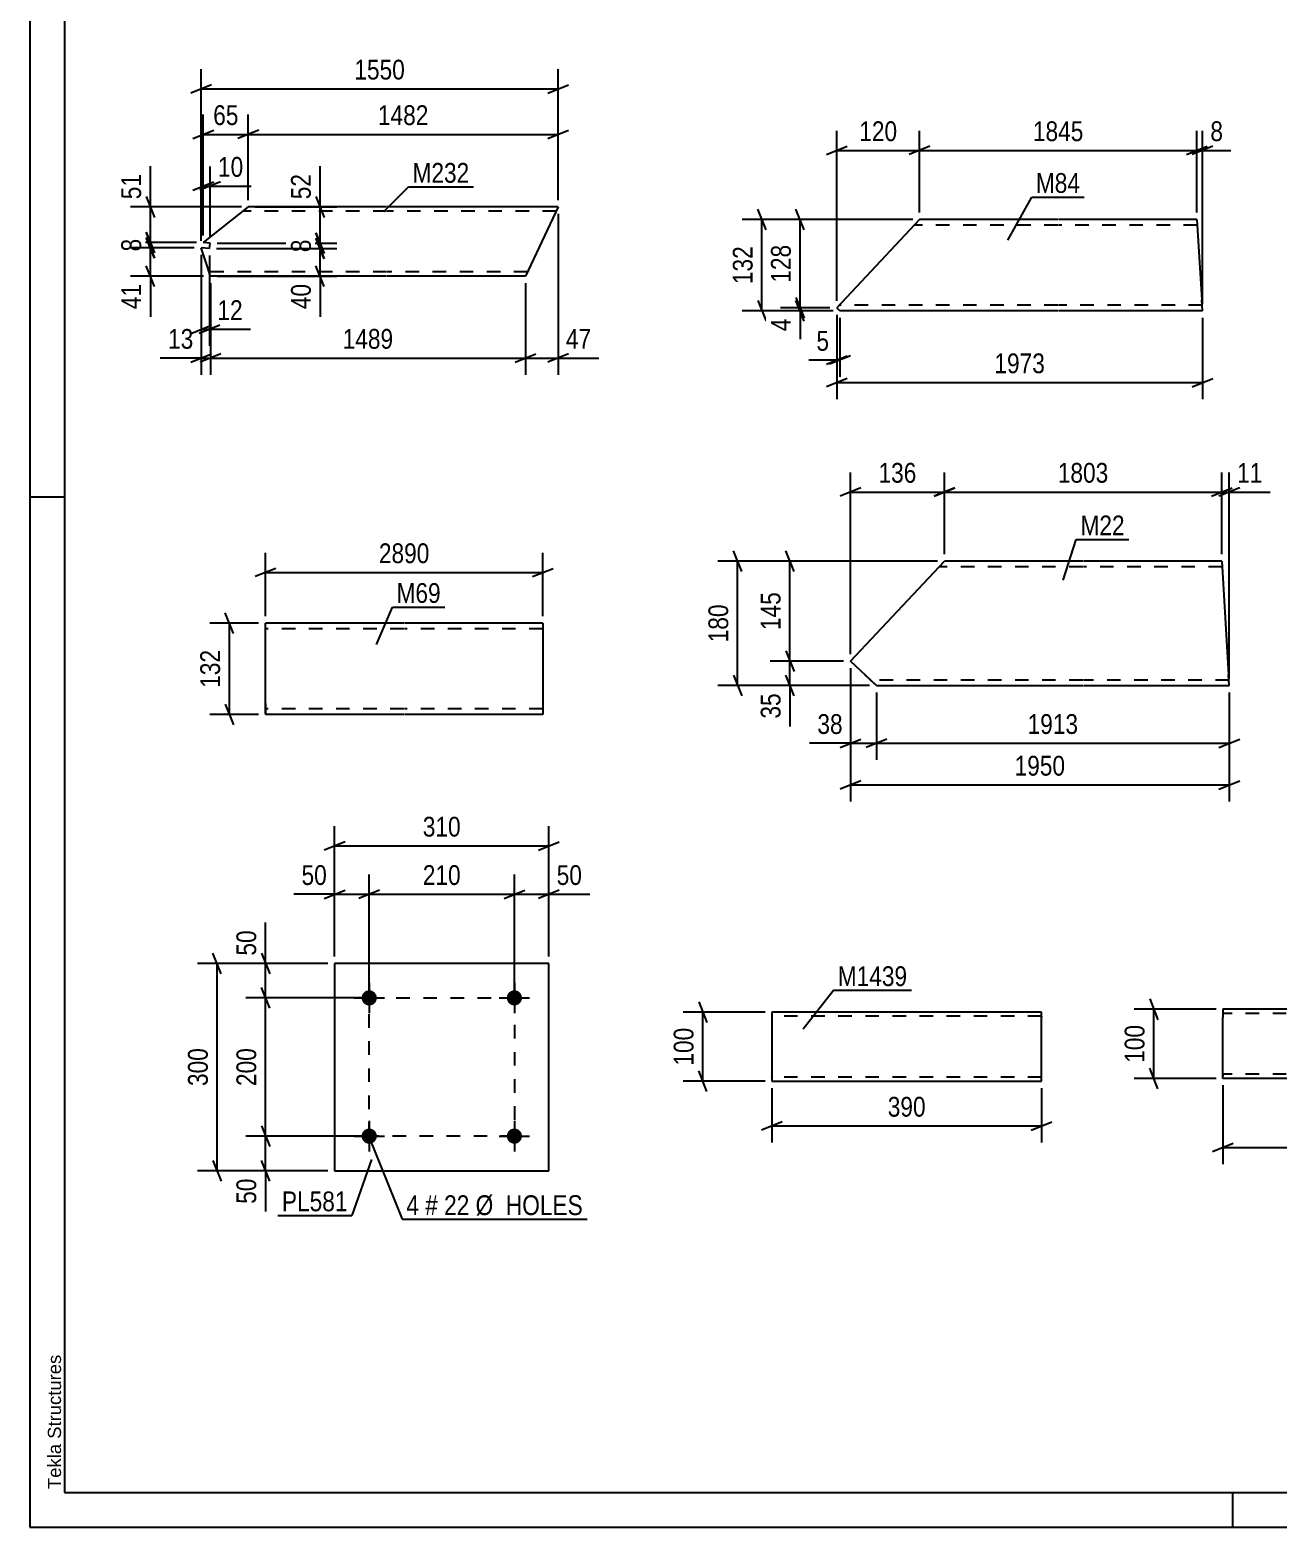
# Model space of a CAD drawing. Header units: millimetres. Extents: x 0 to 594, y 0 to 420.
# Drawn here: x 0 to 180.6, y 0 to 216.6 of the extents above; entities that cross this region are included whole.
import ezdxf

# ---------------------------------------------------------------- set-up
doc = ezdxf.new("R2010")
doc.units = ezdxf.units.MM
doc.linetypes.add('DXK_LINE_DOT2', pattern=[3.9198, 1.9599, -1.9599])
doc.styles.add('Arial', font='ARIAL.TTF', dxfattribs={"height": 0.2})
doc.styles.add('Arial Narrow', font='ARIALN.TTF', dxfattribs={"height": 0.2})

# ---------------------------------------------------------------- blocks, each defined once
blk = doc.blocks.new('Unknown-389636517-16427 - 80800')
at = {"color": 5, "linetype": 'Continuous'}
for p, q in [((0, 420), (0, 0)), ((5, 415), (5, 5)), ((5, 149), (0, 149)), ((5, 5), (589, 5)), ((174, 0), (174, 5)), ((0, 0), (594, 0))]:
    blk.add_line(p, q, dxfattribs=at)
at = {"color": 174, "linetype": 'Continuous', "style": 'Arial'}
blk.add_text('Tekla Structures', height=1.9102, rotation=90, dxfattribs=at).set_placement((4.5, 5.5))
blk = doc.blocks.new('Part-389636517-20312 - 20311')
at = {"color": 2, "linetype": 'Continuous'}
for p, q in [((118.69, 125.29), (132.3, 139.75)), ((152.3, 139.75), (132.3, 139.75)), ((172.4, 139.75), (152.4, 139.75)), ((172.4, 139.75), (173.4, 123.35)), ((122.45, 121.75), (118.69, 125.29)), ((122.45, 121.75), (152.3, 121.75)), ((152.4, 121.75), (173.5, 121.75)), ((173.5, 121.75), (173.4, 123.35))]:
    blk.add_line(p, q, dxfattribs=at)
at = {"color": 7, "linetype": 'DXK_LINE_DOT2'}
for p, q in [((152.3, 138.95), (131.54, 138.95)), ((172.45, 138.95), (152.4, 138.95)), ((120.74, 123.35), (122.45, 121.75)), ((152.3, 122.55), (121.59, 122.55)), ((173.45, 122.55), (152.4, 122.55)), ((173.45, 122.61), (173.42, 123.05)), ((173.45, 122.55), (173.45, 122.61))]:
    blk.add_line(p, q, dxfattribs=at)
blk = doc.blocks.new('Part-389636517-20287 - 20286')
at = {"color": 2, "linetype": 'Continuous'}
for p, q in [((128.7, 189.17), (116.73, 176.4)), ((148.7, 189.17), (128.7, 189.17)), ((168.8, 189.17), (148.8, 189.17)), ((168.8, 189.17), (169.53, 177.57)), ((117.18, 175.97), (116.73, 176.4)), ((148.7, 175.97), (117.18, 175.97)), ((169.63, 175.97), (148.8, 175.97)), ((169.63, 175.97), (169.53, 177.57))]:
    blk.add_line(p, q, dxfattribs=at)
at = {"color": 7, "linetype": 'DXK_LINE_DOT2'}
for p, q in [((148.7, 188.37), (127.95, 188.37)), ((168.85, 188.37), (148.8, 188.37)), ((117.08, 176.77), (117.13, 176.83)), ((148.7, 176.77), (117.08, 176.77)), ((169.58, 176.77), (148.8, 176.77)), ((169.58, 176.83), (169.55, 177.26)), ((169.58, 176.77), (169.58, 176.83))]:
    blk.add_line(p, q, dxfattribs=at)
blk = doc.blocks.new('Part-389636517-20327 - 20326')
at = {"color": 2, "linetype": 'Continuous'}
for p, q in [((54.08, 130.77), (34.08, 130.77)), ((34.08, 119.17), (34.08, 130.77)), ((74.18, 130.77), (54.18, 130.77)), ((74.18, 130.77), (74.18, 117.57)), ((34.08, 119.17), (34.08, 117.57)), ((54.08, 117.57), (34.08, 117.57)), ((74.18, 117.57), (54.18, 117.57))]:
    blk.add_line(p, q, dxfattribs=at)
at = {"color": 7, "linetype": 'DXK_LINE_DOT2'}
for p, q in [((54.08, 129.97), (34.08, 129.97)), ((74.18, 129.97), (54.18, 129.97)), ((34.08, 117.69), (34.08, 119.17)), ((34.08, 118.37), (34.08, 118.43)), ((54.08, 118.37), (34.08, 118.37)), ((74.18, 118.37), (54.18, 118.37)), ((74.18, 118.37), (74.18, 118.43))]:
    blk.add_line(p, q, dxfattribs=at)
blk = doc.blocks.new('Part-389636517-42394 - 42393')
at = {"color": 2, "linetype": 'Continuous'}
for p, q in [((31.59, 190.99), (25.08, 185.86)), ((51.59, 190.99), (31.59, 190.99)), ((76.4, 190.99), (51.69, 190.99)), ((76.4, 190.99), (71.69, 180.99)), ((25.71, 182.19), (24.76, 185.09)), ((25.99, 184.97), (24.76, 185.09)), ((26.07, 185.76), (25.08, 185.86)), ((25.99, 184.97), (26.07, 185.76)), ((26.08, 181.08), (25.71, 182.19)), ((26.11, 180.99), (26.08, 181.08)), ((51.59, 180.99), (26.11, 180.99)), ((71.69, 180.99), (51.69, 180.99))]:
    blk.add_line(p, q, dxfattribs=at)
at = {"color": 7, "linetype": 'DXK_LINE_DOT2'}
for p, q in [((51.59, 190.39), (30.83, 190.39)), ((76.12, 190.39), (51.69, 190.39)), ((25.71, 182.19), (25.99, 181.34)), ((51.59, 181.59), (25.91, 181.59)), ((71.97, 181.59), (51.69, 181.59))]:
    blk.add_line(p, q, dxfattribs=at)
blk = doc.blocks.new('Part-389636517-80935 - 80934')
at = {"color": 2, "linetype": 'Continuous'}
for p, q in [((172.58, 74.91), (172.58, 73.71)), ((209.18, 74.91), (172.58, 74.91)), ((172.58, 65.65), (172.58, 73.71)), ((209.18, 74.91), (209.18, 74.82)), ((209.18, 74.82), (209.18, 73.71)), ((209.18, 64.91), (209.18, 73.71)), ((172.58, 65), (172.58, 65.65)), ((172.58, 64.91), (172.58, 65)), ((209.18, 64.91), (172.58, 64.91))]:
    blk.add_line(p, q, dxfattribs=at)
at = {"color": 7, "linetype": 'DXK_LINE_DOT2'}
for p, q in [((209.18, 74.31), (172.58, 74.31)), ((209.18, 73.71), (209.18, 74.56)), ((172.58, 65.65), (172.58, 65.26)), ((172.58, 65.51), (172.58, 65.56)), ((209.18, 65.51), (172.58, 65.51)), ((209.18, 65.51), (209.18, 65.56)), ((172.58, 64.91), (172.58, 64.91))]:
    blk.add_line(p, q, dxfattribs=at)
blk = doc.blocks.new('Part-389636517-80942 - 80941')
at = {"color": 2, "linetype": 'Continuous'}
for p, q in [((44.08, 81.55), (44.08, 51.55)), ((75.08, 81.55), (44.08, 81.55)), ((75.08, 51.55), (75.08, 81.55)), ((44.08, 51.55), (75.08, 51.55))]:
    blk.add_line(p, q, dxfattribs=at)
blk = doc.blocks.new('Bolt-389636517-80943 - 80941')
at = {"linetype": 'Continuous'}
for points in [[(50.18, 56.56, -1), (47.98, 56.56, -1)], [(71.18, 56.56, -1), (68.98, 56.56, -1)]]:
    blk.add_hatch(color=1, dxfattribs=at).paths.add_polyline_path(points)
at = {"color": 1, "linetype": 'Continuous'}
for p, q in [((49.08, 58.76), (49.08, 54.36)), ((70.08, 58.76), (70.08, 54.36)), ((46.88, 56.56), (51.28, 56.56)), ((67.88, 56.56), (72.28, 56.56))]:
    blk.add_line(p, q, dxfattribs=at)
blk = doc.blocks.new('Bolt-389636517-80944 - 80941')
at = {"linetype": 'Continuous'}
for points in [[(50.18, 76.56, -1), (47.98, 76.56, -1)], [(71.18, 76.56, -1), (68.98, 76.56, -1)]]:
    blk.add_hatch(color=1, dxfattribs=at).paths.add_polyline_path(points)
at = {"color": 1, "linetype": 'Continuous'}
for p, q in [((49.08, 78.76), (49.08, 74.36)), ((70.08, 78.76), (70.08, 74.36)), ((46.88, 76.56), (51.28, 76.56)), ((67.88, 76.56), (72.28, 76.56))]:
    blk.add_line(p, q, dxfattribs=at)
blk = doc.blocks.new('Part-389636517-80961 - 80960')
at = {"color": 2, "linetype": 'Continuous'}
for p, q in [((146.33, 74.5), (107.34, 74.5)), ((107.34, 74.5), (107.34, 64.6)), ((146.33, 65.7), (146.33, 74.5)), ((146.33, 64.5), (146.33, 65.7)), ((107.34, 64.6), (107.34, 64.5)), ((107.34, 64.5), (146.33, 64.5))]:
    blk.add_line(p, q, dxfattribs=at)
at = {"color": 7, "linetype": 'DXK_LINE_DOT2'}
for p, q in [((146.33, 73.9), (107.34, 73.9)), ((146.33, 73.9), (146.33, 73.86)), ((146.33, 73.86), (146.33, 73.9)), ((146.33, 73.76), (146.33, 73.86)), ((146.33, 73.86), (146.33, 73.76)), ((107.34, 65.1), (107.34, 65.15)), ((146.33, 65.1), (107.34, 65.1)), ((146.33, 65.15), (146.33, 65.47)), ((146.33, 65.1), (146.33, 65.15))]:
    blk.add_line(p, q, dxfattribs=at)
blk = doc.blocks.new('Rectangle-389636517-83015 - 80941')
at = {"color": 1, "linetype": 'DXK_LINE_DOT2'}
blk.add_lwpolyline([(49.08, 76.56), (70.08, 76.56), (70.08, 56.56), (49.08, 56.56), (49.08, 76.56)], close=True, dxfattribs=at)
blk = doc.blocks.new('StraightDimension-389636517-40647 - 20311')
at = {"color": 7, "linetype": 'Continuous'}
for p, q in [((102.96, 138.25), (101.76, 141.25)), ((131.3, 139.75), (99.51, 139.75)), ((102.36, 121.75), (102.36, 139.75)), ((121.45, 121.75), (99.51, 121.75)), ((101.76, 123.25), (102.96, 120.25))]:
    blk.add_line(p, q, dxfattribs=at)
at = {"color": 0}
blk.add_wipeout([(101.61, 134.1), (97.41, 134.1), (97.41, 127.41), (101.61, 127.41)], dxfattribs=at)
at = {"color": 3, "style": 'Arial Narrow'}
blk.add_text('180', height=2.863, rotation=90.0002, dxfattribs=at).set_placement((101.01, 128.01))
blk = doc.blocks.new('StraightDimension-389636517-46802 - 20311')
at = {"color": 7, "linetype": 'Continuous'}
for p, q in [((118.69, 126.29), (118.69, 152.6)), ((132.3, 140.75), (132.3, 152.6)), ((120.19, 150.35), (117.19, 149.15)), ((118.69, 149.75), (132.3, 149.75)), ((130.8, 149.15), (133.8, 150.35))]:
    blk.add_line(p, q, dxfattribs=at)
at = {"color": 0}
blk.add_wipeout([(128.84, 150.5), (128.84, 154.7), (122.15, 154.7), (122.15, 150.5)], dxfattribs=at)
at = {"color": 3, "style": 'Arial Narrow'}
blk.add_text('136', height=2.863, dxfattribs=at).set_placement((122.75, 151.1))
blk = doc.blocks.new('StraightDimension-389636517-20891 - 20311')
at = {"color": 7, "linetype": 'Continuous'}
for p, q in [((118.69, 124.29), (118.69, 104.97)), ((173.5, 120.75), (173.5, 104.97)), ((120.19, 107.97), (117.19, 106.77)), ((118.69, 107.37), (173.5, 107.37)), ((172, 106.77), (175, 107.97))]:
    blk.add_line(p, q, dxfattribs=at)
at = {"color": 0}
blk.add_wipeout([(150.35, 108.12), (150.35, 112.32), (141.84, 112.32), (141.84, 108.12)], dxfattribs=at)
at = {"color": 3, "style": 'Arial Narrow'}
blk.add_text('1950', height=2.863, dxfattribs=at).set_placement((142.44, 108.72))
blk = doc.blocks.new('StraightDimension-389636517-46800 - 20311')
at = {"color": 7, "linetype": 'Continuous'}
for p, q in [((172.4, 140.75), (172.4, 152.6)), ((173.5, 122.75), (173.5, 152.6)), ((170.9, 149.15), (173.9, 150.35)), ((175, 150.35), (172, 149.15)), ((172.4, 149.75), (173.5, 149.75))]:
    blk.add_line(p, q, dxfattribs=at)
at = {"color": 0}
blk.add_wipeout([(178.88, 150.5), (178.88, 154.7), (174.03, 154.7), (174.03, 150.5)], dxfattribs=at)
at = {"color": 7, "linetype": 'Continuous'}
blk.add_line((173.5, 149.75), (179.41, 149.75), dxfattribs=at)
blk.add_line((173.5, 149.75), (179.41, 149.75), dxfattribs=at)
at = {"color": 3, "style": 'Arial Narrow'}
blk.add_text('11', height=2.863, dxfattribs=at).set_placement((174.63, 151.1))
blk = doc.blocks.new('StraightDimension-389636517-46801 - 20311')
at = {"color": 7, "linetype": 'Continuous'}
for p, q in [((132.3, 140.75), (132.3, 152.6)), ((172.4, 140.75), (172.4, 152.6)), ((133.8, 150.35), (130.8, 149.15)), ((132.3, 149.75), (172.4, 149.75)), ((170.9, 149.15), (173.9, 150.35))]:
    blk.add_line(p, q, dxfattribs=at)
at = {"color": 0}
blk.add_wipeout([(156.6, 150.5), (156.6, 154.7), (148.09, 154.7), (148.09, 150.5)], dxfattribs=at)
at = {"color": 3, "style": 'Arial Narrow'}
blk.add_text('1803', height=2.863, dxfattribs=at).set_placement((148.69, 151.1))
blk = doc.blocks.new('StraightDimension-389636517-46843 - 20311')
at = {"color": 7, "linetype": 'Continuous'}
for p, q in [((122.45, 120.75), (122.45, 111)), ((173.5, 120.75), (173.5, 111)), ((123.95, 114), (120.95, 112.8)), ((122.45, 113.4), (173.5, 113.4)), ((172, 112.8), (175, 114))]:
    blk.add_line(p, q, dxfattribs=at)
at = {"color": 0}
blk.add_wipeout([(152.23, 114.15), (152.23, 118.35), (143.72, 118.35), (143.72, 114.15)], dxfattribs=at)
at = {"color": 3, "style": 'Arial Narrow'}
blk.add_text('1913', height=2.863, dxfattribs=at).set_placement((144.32, 114.75))
blk = doc.blocks.new('StraightDimension-389636517-46844 - 20311')
at = {"color": 7, "linetype": 'Continuous'}
for p, q in [((118.69, 124.29), (118.69, 111)), ((122.45, 120.75), (122.45, 111)), ((117.19, 112.8), (120.19, 114)), ((118.69, 113.4), (122.45, 113.4)), ((123.95, 114), (120.95, 112.8))]:
    blk.add_line(p, q, dxfattribs=at)
at = {"color": 0}
blk.add_wipeout([(118.16, 114.15), (118.16, 118.35), (113.31, 118.35), (113.31, 114.15)], dxfattribs=at)
at = {"color": 7, "linetype": 'Continuous'}
blk.add_line((118.69, 113.4), (112.78, 113.4), dxfattribs=at)
blk.add_line((118.69, 113.4), (112.78, 113.4), dxfattribs=at)
at = {"color": 3, "style": 'Arial Narrow'}
blk.add_text('38', height=2.863, dxfattribs=at).set_placement((113.91, 114.75))
blk = doc.blocks.new('StraightDimension-389636517-47518 - 20311')
at = {"color": 7, "linetype": 'Continuous'}
for p, q in [((110.53, 138.25), (109.33, 141.25)), ((131.3, 139.75), (107.08, 139.75)), ((109.93, 125.29), (109.93, 139.75)), ((109.33, 126.79), (110.53, 123.79)), ((117.69, 125.29), (107.08, 125.29))]:
    blk.add_line(p, q, dxfattribs=at)
at = {"color": 0}
blk.add_wipeout([(109.18, 135.86), (104.98, 135.86), (104.98, 129.18), (109.18, 129.18)], dxfattribs=at)
at = {"color": 3, "style": 'Arial Narrow'}
blk.add_text('145', height=2.863, rotation=90.0002, dxfattribs=at).set_placement((108.58, 129.78))
blk = doc.blocks.new('StraightDimension-389636517-47519 - 20311')
at = {"color": 7, "linetype": 'Continuous'}
for p, q in [((109.33, 126.79), (110.53, 123.79)), ((117.69, 125.29), (107.08, 125.29)), ((109.93, 121.75), (109.93, 125.29)), ((121.45, 121.75), (107.08, 121.75)), ((110.53, 120.25), (109.33, 123.25))]:
    blk.add_line(p, q, dxfattribs=at)
at = {"color": 0}
blk.add_wipeout([(109.18, 121.23), (104.98, 121.23), (104.98, 116.37), (109.18, 116.37)], dxfattribs=at)
at = {"color": 7, "linetype": 'Continuous'}
blk.add_line((109.93, 121.75), (109.93, 115.85), dxfattribs=at)
blk.add_line((109.93, 121.75), (109.93, 115.85), dxfattribs=at)
at = {"color": 3, "style": 'Arial Narrow'}
blk.add_text('35', height=2.863, rotation=90.0002, dxfattribs=at).set_placement((108.58, 116.97))
blk = doc.blocks.new('StraightDimension-389636517-20781 - 20286')
at = {"color": 7, "linetype": 'Continuous'}
for p, q in [((106.49, 187.67), (105.29, 190.67)), ((127.7, 189.17), (103.04, 189.17)), ((105.89, 175.97), (105.89, 189.17)), ((116.18, 175.97), (103.04, 175.97)), ((105.29, 177.47), (106.49, 174.47))]:
    blk.add_line(p, q, dxfattribs=at)
at = {"color": 0}
blk.add_wipeout([(105.14, 185.91), (100.94, 185.91), (100.94, 179.23), (105.14, 179.23)], dxfattribs=at)
at = {"color": 3, "style": 'Arial Narrow'}
blk.add_text('132', height=2.863, rotation=90.0002, dxfattribs=at).set_placement((104.54, 179.83))
blk = doc.blocks.new('StraightDimension-389636517-20777 - 20286')
at = {"color": 7, "linetype": 'Continuous'}
for p, q in [((116.73, 175.4), (116.73, 166.44)), ((117.18, 174.97), (117.18, 166.44)), ((115.23, 168.24), (118.23, 169.44)), ((118.68, 169.44), (115.68, 168.24)), ((116.73, 168.84), (117.18, 168.84))]:
    blk.add_line(p, q, dxfattribs=at)
at = {"color": 0}
blk.add_wipeout([(116.2, 169.59), (116.2, 173.79), (113.17, 173.79), (113.17, 169.59)], dxfattribs=at)
at = {"color": 7, "linetype": 'Continuous'}
blk.add_line((116.73, 168.84), (112.65, 168.84), dxfattribs=at)
blk.add_line((116.73, 168.84), (112.65, 168.84), dxfattribs=at)
at = {"color": 3, "style": 'Arial Narrow'}
blk.add_text('5', height=2.86, dxfattribs=at).set_placement((113.77, 170.19))
blk = doc.blocks.new('StraightDimension-389636517-47443 - 20286')
at = {"color": 7, "linetype": 'Continuous'}
for p, q in [((128.7, 190.17), (128.7, 202.02)), ((168.8, 190.17), (168.8, 202.02)), ((130.2, 199.77), (127.2, 198.57)), ((167.3, 198.57), (170.3, 199.77)), ((128.7, 199.17), (168.8, 199.17))]:
    blk.add_line(p, q, dxfattribs=at)
at = {"color": 0}
blk.add_wipeout([(153.01, 199.92), (153.01, 204.12), (144.49, 204.12), (144.49, 199.92)], dxfattribs=at)
at = {"color": 3, "style": 'Arial Narrow'}
blk.add_text('1845', height=2.863, dxfattribs=at).set_placement((145.09, 200.52))
blk = doc.blocks.new('StraightDimension-389636517-20795 - 20286')
at = {"color": 7, "linetype": 'Continuous'}
for p, q in [((116.73, 175.4), (116.73, 163.19)), ((169.63, 174.97), (169.63, 163.19)), ((118.23, 166.19), (115.23, 164.99)), ((116.73, 165.59), (169.63, 165.59)), ((168.13, 164.99), (171.13, 166.19))]:
    blk.add_line(p, q, dxfattribs=at)
at = {"color": 0}
blk.add_wipeout([(147.44, 166.34), (147.44, 170.54), (138.92, 170.54), (138.92, 166.34)], dxfattribs=at)
at = {"color": 3, "style": 'Arial Narrow'}
blk.add_text('1973', height=2.863, dxfattribs=at).set_placement((139.52, 166.94))
blk = doc.blocks.new('StraightDimension-389636517-47442 - 20286')
at = {"color": 7, "linetype": 'Continuous'}
for p, q in [((168.8, 190.17), (168.8, 202.02)), ((169.63, 176.97), (169.63, 202.02)), ((167.3, 198.57), (170.3, 199.77)), ((171.13, 199.77), (168.13, 198.57)), ((168.8, 199.17), (169.63, 199.17))]:
    blk.add_line(p, q, dxfattribs=at)
at = {"color": 0}
blk.add_wipeout([(173.19, 199.92), (173.19, 204.12), (170.16, 204.12), (170.16, 199.92)], dxfattribs=at)
at = {"color": 7, "linetype": 'Continuous'}
blk.add_line((169.63, 199.17), (173.71, 199.17), dxfattribs=at)
blk.add_line((169.63, 199.17), (173.71, 199.17), dxfattribs=at)
at = {"color": 3, "style": 'Arial Narrow'}
blk.add_text('8', height=2.86, dxfattribs=at).set_placement((170.76, 200.52))
blk = doc.blocks.new('StraightDimension-389636517-47444 - 20286')
at = {"color": 7, "linetype": 'Continuous'}
for p, q in [((116.73, 177.4), (116.73, 202.02)), ((128.7, 190.17), (128.7, 202.02)), ((115.23, 198.57), (118.23, 199.77)), ((130.2, 199.77), (127.2, 198.57)), ((116.73, 199.17), (128.7, 199.17))]:
    blk.add_line(p, q, dxfattribs=at)
at = {"color": 0}
blk.add_wipeout([(126.06, 199.92), (126.06, 204.12), (119.37, 204.12), (119.37, 199.92)], dxfattribs=at)
at = {"color": 3, "style": 'Arial Narrow'}
blk.add_text('120', height=2.863, dxfattribs=at).set_placement((119.97, 200.52))
blk = doc.blocks.new('StraightDimension-389636517-47485 - 20286')
at = {"color": 7, "linetype": 'Continuous'}
for p, q in [((112.01, 187.67), (110.81, 190.67)), ((127.7, 189.17), (108.56, 189.17)), ((111.41, 176.4), (111.41, 189.17)), ((110.81, 177.9), (112.01, 174.9)), ((115.73, 176.4), (108.56, 176.4))]:
    blk.add_line(p, q, dxfattribs=at)
at = {"color": 0}
blk.add_wipeout([(110.66, 186.12), (106.46, 186.12), (106.46, 179.44), (110.66, 179.44)], dxfattribs=at)
at = {"color": 3, "style": 'Arial Narrow'}
blk.add_text('128', height=2.863, rotation=90.0002, dxfattribs=at).set_placement((110.06, 180.04))
blk = doc.blocks.new('StraightDimension-389636517-47486 - 20286')
at = {"color": 7, "linetype": 'Continuous'}
for p, q in [((110.81, 177.9), (112.01, 174.9)), ((115.73, 176.4), (108.56, 176.4)), ((116.18, 175.97), (108.56, 175.97)), ((112.01, 174.47), (110.81, 177.47)), ((111.41, 175.97), (111.41, 176.4))]:
    blk.add_line(p, q, dxfattribs=at)
at = {"color": 0}
blk.add_wipeout([(110.66, 175.44), (106.46, 175.44), (106.46, 172.42), (110.66, 172.42)], dxfattribs=at)
at = {"color": 7, "linetype": 'Continuous'}
blk.add_line((111.41, 175.97), (111.41, 171.89), dxfattribs=at)
blk.add_line((111.41, 175.97), (111.41, 171.89), dxfattribs=at)
at = {"color": 3, "style": 'Arial Narrow'}
blk.add_text('4', height=2.86, rotation=90.0002, dxfattribs=at).set_placement((110.06, 173.02))
blk = doc.blocks.new('StraightDimension-389636517-20931 - 20326')
at = {"color": 7, "linetype": 'Continuous'}
for p, q in [((34.08, 131.77), (34.08, 140.96)), ((74.18, 131.77), (74.18, 140.96)), ((35.58, 138.71), (32.58, 137.51)), ((72.68, 137.51), (75.68, 138.71)), ((34.08, 138.11), (74.18, 138.11))]:
    blk.add_line(p, q, dxfattribs=at)
at = {"color": 0}
blk.add_wipeout([(58.39, 138.86), (58.39, 143.06), (49.88, 143.06), (49.88, 138.86)], dxfattribs=at)
at = {"color": 3, "style": 'Arial Narrow'}
blk.add_text('2890', height=2.863, dxfattribs=at).set_placement((50.48, 139.46))
blk = doc.blocks.new('StraightDimension-389636517-40832 - 20326')
at = {"color": 7, "linetype": 'Continuous'}
for p, q in [((29.45, 129.27), (28.25, 132.27)), ((33.08, 130.77), (26, 130.77)), ((28.85, 117.57), (28.85, 130.77)), ((33.08, 117.57), (26, 117.57)), ((28.25, 119.07), (29.45, 116.07))]:
    blk.add_line(p, q, dxfattribs=at)
at = {"color": 0}
blk.add_wipeout([(28.1, 127.51), (23.9, 127.51), (23.9, 120.83), (28.1, 120.83)], dxfattribs=at)
at = {"color": 3, "style": 'Arial Narrow'}
blk.add_text('132', height=2.863, rotation=90.0002, dxfattribs=at).set_placement((27.5, 121.43))
blk = doc.blocks.new('StraightDimension-389636517-42489 - 42393')
at = {"color": 7, "linetype": 'Continuous'}
for p, q in [((24.76, 184.09), (24.76, 166.73)), ((26.11, 179.99), (26.11, 166.73)), ((23.26, 168.53), (26.26, 169.73)), ((27.61, 169.73), (24.61, 168.53)), ((24.76, 169.13), (26.11, 169.13))]:
    blk.add_line(p, q, dxfattribs=at)
at = {"color": 0}
blk.add_wipeout([(24.23, 169.88), (24.23, 174.08), (19.38, 174.08), (19.38, 169.88)], dxfattribs=at)
at = {"color": 7, "linetype": 'Continuous'}
blk.add_line((24.76, 169.13), (18.85, 169.13), dxfattribs=at)
blk.add_line((24.76, 169.13), (18.85, 169.13), dxfattribs=at)
at = {"color": 3, "style": 'Arial Narrow'}
blk.add_text('13', height=2.863, dxfattribs=at).set_placement((19.98, 170.48))
blk = doc.blocks.new('StraightDimension-389636517-42674 - 42393')
at = {"color": 7, "linetype": 'Continuous'}
for p, q in [((32.59, 190.99), (44.38, 190.99)), ((41.38, 192.49), (42.58, 189.49)), ((41.98, 185.76), (41.98, 190.99)), ((42.58, 184.26), (41.38, 187.26)), ((27.07, 185.76), (44.38, 185.76))]:
    blk.add_line(p, q, dxfattribs=at)
at = {"color": 0}
blk.add_wipeout([(41.23, 196.37), (37.03, 196.37), (37.03, 191.51), (41.23, 191.51)], dxfattribs=at)
at = {"color": 7, "linetype": 'Continuous'}
blk.add_line((41.98, 190.99), (41.98, 196.89), dxfattribs=at)
blk.add_line((41.98, 190.99), (41.98, 196.89), dxfattribs=at)
at = {"color": 3, "style": 'Arial Narrow'}
blk.add_text('52', height=2.863, rotation=90.0002, dxfattribs=at).set_placement((40.63, 192.11))
blk = doc.blocks.new('StraightDimension-389636517-42487 - 42393')
at = {"color": 7, "linetype": 'Continuous'}
for p, q in [((76.4, 189.99), (76.4, 166.73)), ((71.69, 179.99), (71.69, 166.73)), ((70.19, 168.53), (73.19, 169.73)), ((71.69, 169.13), (76.4, 169.13)), ((77.9, 169.73), (74.9, 168.53))]:
    blk.add_line(p, q, dxfattribs=at)
at = {"color": 0}
blk.add_wipeout([(81.79, 169.88), (81.79, 174.08), (76.93, 174.08), (76.93, 169.88)], dxfattribs=at)
at = {"color": 7, "linetype": 'Continuous'}
blk.add_line((76.4, 169.13), (82.31, 169.13), dxfattribs=at)
blk.add_line((76.4, 169.13), (82.31, 169.13), dxfattribs=at)
at = {"color": 3, "style": 'Arial Narrow'}
blk.add_text('47', height=2.863, dxfattribs=at).set_placement((77.53, 170.48))
blk = doc.blocks.new('StraightDimension-389636517-42488 - 42393')
at = {"color": 7, "linetype": 'Continuous'}
for p, q in [((26.11, 179.99), (26.11, 166.73)), ((71.69, 179.99), (71.69, 166.73)), ((27.61, 169.73), (24.61, 168.53)), ((26.11, 169.13), (71.69, 169.13)), ((70.19, 168.53), (73.19, 169.73))]:
    blk.add_line(p, q, dxfattribs=at)
at = {"color": 0}
blk.add_wipeout([(53.15, 169.88), (53.15, 174.08), (44.64, 174.08), (44.64, 169.88)], dxfattribs=at)
at = {"color": 3, "style": 'Arial Narrow'}
blk.add_text('1489', height=2.863, dxfattribs=at).set_placement((45.24, 170.48))
blk = doc.blocks.new('StraightDimension-389636517-42539 - 42393')
at = {"color": 7, "linetype": 'Continuous'}
for p, q in [((24.76, 186.09), (24.76, 210.93)), ((76.4, 191.99), (76.4, 210.93)), ((26.26, 208.68), (23.26, 207.48)), ((24.76, 208.08), (76.4, 208.08)), ((74.9, 207.48), (77.9, 208.68))]:
    blk.add_line(p, q, dxfattribs=at)
at = {"color": 0}
blk.add_wipeout([(54.84, 208.83), (54.84, 213.03), (46.33, 213.03), (46.33, 208.83)], dxfattribs=at)
at = {"color": 3, "style": 'Arial Narrow'}
blk.add_text('1550', height=2.863, dxfattribs=at).set_placement((46.93, 209.43))
blk = doc.blocks.new('StraightDimension-389636517-42596 - 42393')
at = {"color": 7, "linetype": 'Continuous'}
for p, q in [((30.59, 190.99), (14.57, 190.99)), ((16.82, 192.49), (18.02, 189.49)), ((17.42, 185.86), (17.42, 190.99)), ((18.02, 184.36), (16.82, 187.36)), ((24.08, 185.86), (14.57, 185.86))]:
    blk.add_line(p, q, dxfattribs=at)
at = {"color": 0}
blk.add_wipeout([(16.67, 196.37), (12.47, 196.37), (12.47, 191.51), (16.67, 191.51)], dxfattribs=at)
at = {"color": 7, "linetype": 'Continuous'}
blk.add_line((17.42, 190.99), (17.42, 196.89), dxfattribs=at)
blk.add_line((17.42, 190.99), (17.42, 196.89), dxfattribs=at)
at = {"color": 3, "style": 'Arial Narrow'}
blk.add_text('51', height=2.863, rotation=90.0002, dxfattribs=at).set_placement((16.07, 192.11))
blk = doc.blocks.new('StraightDimension-389636517-46926 - 42393')
at = {"color": 7, "linetype": 'Continuous'}
for p, q in [((25.08, 186.86), (25.08, 196.86)), ((26.07, 186.76), (26.07, 196.86)), ((23.58, 193.41), (26.58, 194.61)), ((27.57, 194.61), (24.57, 193.41)), ((25.08, 194.01), (26.07, 194.01))]:
    blk.add_line(p, q, dxfattribs=at)
at = {"color": 0}
blk.add_wipeout([(31.45, 194.76), (31.45, 198.96), (26.6, 198.96), (26.6, 194.76)], dxfattribs=at)
at = {"color": 7, "linetype": 'Continuous'}
blk.add_line((26.07, 194.01), (31.98, 194.01), dxfattribs=at)
blk.add_line((26.07, 194.01), (31.98, 194.01), dxfattribs=at)
at = {"color": 3, "style": 'Arial Narrow'}
blk.add_text('10', height=2.863, dxfattribs=at).set_placement((27.2, 195.36))
blk = doc.blocks.new('StraightDimension-389636517-42597 - 42393')
at = {"color": 7, "linetype": 'Continuous'}
for p, q in [((16.82, 187.36), (18.02, 184.36)), ((18.02, 183.59), (16.82, 186.59)), ((24.08, 185.86), (14.57, 185.86)), ((23.76, 185.09), (14.57, 185.09)), ((17.42, 185.09), (17.42, 185.86))]:
    blk.add_line(p, q, dxfattribs=at)
at = {"color": 0}
blk.add_wipeout([(16.67, 186.99), (12.47, 186.99), (12.47, 183.96), (16.67, 183.96)], dxfattribs=at)
at = {"color": 3, "style": 'Arial Narrow'}
blk.add_text('8', height=2.86, rotation=90.0002, dxfattribs=at).set_placement((16.07, 184.56))
blk = doc.blocks.new('StraightDimension-389636517-42598 - 42393')
at = {"color": 7, "linetype": 'Continuous'}
for p, q in [((16.82, 186.59), (18.02, 183.59)), ((23.76, 185.09), (14.57, 185.09)), ((17.42, 180.99), (17.42, 185.09)), ((18.02, 179.49), (16.82, 182.49)), ((25.11, 180.99), (14.57, 180.99))]:
    blk.add_line(p, q, dxfattribs=at)
at = {"color": 0}
blk.add_wipeout([(16.67, 180.46), (12.47, 180.46), (12.47, 175.61), (16.67, 175.61)], dxfattribs=at)
at = {"color": 7, "linetype": 'Continuous'}
blk.add_line((17.42, 180.99), (17.42, 175.08), dxfattribs=at)
blk.add_line((17.42, 180.99), (17.42, 175.08), dxfattribs=at)
at = {"color": 3, "style": 'Arial Narrow'}
blk.add_text('41', height=2.863, rotation=90.0002, dxfattribs=at).set_placement((16.07, 176.21))
blk = doc.blocks.new('StraightDimension-389636517-42675 - 42393')
at = {"color": 7, "linetype": 'Continuous'}
for p, q in [((41.38, 187.26), (42.58, 184.26)), ((42.58, 183.47), (41.38, 186.47)), ((26.99, 184.97), (44.38, 184.97)), ((27.07, 185.76), (44.38, 185.76)), ((41.98, 184.97), (41.98, 185.76))]:
    blk.add_line(p, q, dxfattribs=at)
at = {"color": 0}
blk.add_wipeout([(41.23, 186.88), (37.03, 186.88), (37.03, 183.85), (41.23, 183.85)], dxfattribs=at)
at = {"color": 3, "style": 'Arial Narrow'}
blk.add_text('8', height=2.86, rotation=90.0002, dxfattribs=at).set_placement((40.63, 184.45))
blk = doc.blocks.new('StraightDimension-389636517-42676 - 42393')
at = {"color": 7, "linetype": 'Continuous'}
for p, q in [((41.38, 186.47), (42.58, 183.47)), ((26.99, 184.97), (44.38, 184.97)), ((41.98, 180.99), (41.98, 184.97)), ((42.58, 179.49), (41.38, 182.49)), ((27.11, 180.99), (44.38, 180.99))]:
    blk.add_line(p, q, dxfattribs=at)
at = {"color": 0}
blk.add_wipeout([(41.23, 180.46), (37.03, 180.46), (37.03, 175.61), (41.23, 175.61)], dxfattribs=at)
at = {"color": 7, "linetype": 'Continuous'}
blk.add_line((41.98, 180.99), (41.98, 175.08), dxfattribs=at)
blk.add_line((41.98, 180.99), (41.98, 175.08), dxfattribs=at)
at = {"color": 3, "style": 'Arial Narrow'}
blk.add_text('40', height=2.863, rotation=90.0002, dxfattribs=at).set_placement((40.63, 176.21))
blk = doc.blocks.new('StraightDimension-389636517-46870 - 42393')
at = {"color": 7, "linetype": 'Continuous'}
for p, q in [((31.59, 191.99), (31.59, 204.35)), ((76.4, 191.99), (76.4, 204.35)), ((33.09, 202.1), (30.09, 200.9)), ((31.59, 201.5), (76.4, 201.5)), ((74.9, 200.9), (77.9, 202.1))]:
    blk.add_line(p, q, dxfattribs=at)
at = {"color": 0}
blk.add_wipeout([(58.25, 202.25), (58.25, 206.45), (49.74, 206.45), (49.74, 202.25)], dxfattribs=at)
at = {"color": 3, "style": 'Arial Narrow'}
blk.add_text('1482', height=2.863, dxfattribs=at).set_placement((50.34, 202.85))
blk = doc.blocks.new('StraightDimension-389636517-46871 - 42393')
at = {"color": 7, "linetype": 'Continuous'}
for p, q in [((25.08, 186.86), (25.08, 204.35)), ((31.59, 191.99), (31.59, 204.35)), ((23.58, 200.9), (26.58, 202.1)), ((25.08, 201.5), (31.59, 201.5)), ((33.09, 202.1), (30.09, 200.9))]:
    blk.add_line(p, q, dxfattribs=at)
at = {"color": 0}
blk.add_wipeout([(30.76, 202.25), (30.76, 206.45), (25.91, 206.45), (25.91, 202.25)], dxfattribs=at)
at = {"color": 3, "style": 'Arial Narrow'}
blk.add_text('65', height=2.863, dxfattribs=at).set_placement((26.51, 202.85))
blk = doc.blocks.new('StraightDimension-389636517-46954 - 42393')
at = {"color": 7, "linetype": 'Continuous'}
for p, q in [((24.76, 184.09), (24.76, 170.89)), ((25.99, 183.97), (25.99, 170.89)), ((23.26, 172.69), (26.26, 173.89)), ((27.49, 173.89), (24.49, 172.69)), ((24.76, 173.29), (25.99, 173.29))]:
    blk.add_line(p, q, dxfattribs=at)
at = {"color": 0}
blk.add_wipeout([(31.37, 174.04), (31.37, 178.24), (26.52, 178.24), (26.52, 174.04)], dxfattribs=at)
at = {"color": 7, "linetype": 'Continuous'}
blk.add_line((25.99, 173.29), (31.9, 173.29), dxfattribs=at)
blk.add_line((25.99, 173.29), (31.9, 173.29), dxfattribs=at)
at = {"color": 3, "style": 'Arial Narrow'}
blk.add_text('12', height=2.863, dxfattribs=at).set_placement((27.12, 174.64))
blk = doc.blocks.new('StraightDimension-389636517-83079 - 80934')
at = {"color": 7, "linetype": 'Continuous'}
for p, q in [((161.98, 76.41), (163.18, 73.41)), ((171.58, 74.91), (159.73, 74.91)), ((162.58, 64.91), (162.58, 74.91)), ((163.18, 63.41), (161.98, 66.41)), ((171.58, 64.91), (159.73, 64.91))]:
    blk.add_line(p, q, dxfattribs=at)
at = {"color": 0}
blk.add_wipeout([(161.83, 73.25), (157.63, 73.25), (157.63, 66.57), (161.83, 66.57)], dxfattribs=at)
at = {"color": 3, "style": 'Arial Narrow'}
blk.add_text('100', height=2.863, rotation=90.0002, dxfattribs=at).set_placement((161.23, 67.17))
blk = doc.blocks.new('StraightDimension-389636517-82391 - 80934')
at = {"color": 7, "linetype": 'Continuous'}
for p, q in [((172.58, 63.91), (172.58, 52.51)), ((209.18, 63.91), (209.18, 52.51)), ((174.08, 55.51), (171.08, 54.31)), ((172.58, 54.91), (209.18, 54.91)), ((207.68, 54.31), (210.68, 55.51))]:
    blk.add_line(p, q, dxfattribs=at)
at = {"color": 0}
blk.add_wipeout([(194.22, 55.66), (194.22, 59.86), (187.54, 59.86), (187.54, 55.66)], dxfattribs=at)
at = {"color": 3, "style": 'Arial Narrow'}
blk.add_text('366', height=2.863, dxfattribs=at).set_placement((188.14, 56.26))
blk = doc.blocks.new('StraightDimension-389636517-82047 - 80941')
at = {"color": 7, "linetype": 'Continuous'}
for p, q in [((34.68, 75.06), (33.48, 78.06)), ((48.08, 76.56), (31.23, 76.56)), ((34.08, 56.56), (34.08, 76.56)), ((48.08, 56.56), (31.23, 56.56)), ((33.48, 58.06), (34.68, 55.06))]:
    blk.add_line(p, q, dxfattribs=at)
at = {"color": 0}
blk.add_wipeout([(33.33, 69.9), (29.13, 69.9), (29.13, 63.21), (33.33, 63.21)], dxfattribs=at)
at = {"color": 3, "style": 'Arial Narrow'}
blk.add_text('200', height=2.863, rotation=90.0002, dxfattribs=at).set_placement((32.73, 63.81))
blk = doc.blocks.new('StraightDimension-389636517-82046 - 80941')
at = {"color": 7, "linetype": 'Continuous'}
for p, q in [((33.48, 83.05), (34.68, 80.05)), ((43.08, 81.55), (31.23, 81.55)), ((34.08, 76.56), (34.08, 81.55)), ((34.68, 75.06), (33.48, 78.06)), ((48.08, 76.56), (31.23, 76.56))]:
    blk.add_line(p, q, dxfattribs=at)
at = {"color": 0}
blk.add_wipeout([(33.33, 86.93), (29.13, 86.93), (29.13, 82.08), (33.33, 82.08)], dxfattribs=at)
at = {"color": 7, "linetype": 'Continuous'}
blk.add_line((34.08, 81.55), (34.08, 87.46), dxfattribs=at)
blk.add_line((34.08, 81.55), (34.08, 87.46), dxfattribs=at)
at = {"color": 3, "style": 'Arial Narrow'}
blk.add_text('50', height=2.863, rotation=90.0002, dxfattribs=at).set_placement((32.73, 82.68))
blk = doc.blocks.new('StraightDimension-389636517-82078 - 80941')
at = {"color": 7, "linetype": 'Continuous'}
for p, q in [((44.08, 82.55), (44.08, 101.4)), ((75.08, 82.55), (75.08, 101.4)), ((45.58, 99.15), (42.58, 97.95)), ((44.08, 98.55), (75.08, 98.55)), ((73.58, 97.95), (76.58, 99.15))]:
    blk.add_line(p, q, dxfattribs=at)
at = {"color": 0}
blk.add_wipeout([(62.92, 99.3), (62.92, 103.5), (56.23, 103.5), (56.23, 99.3)], dxfattribs=at)
at = {"color": 3, "style": 'Arial Narrow'}
blk.add_text('310', height=2.863, dxfattribs=at).set_placement((56.83, 99.9))
blk = doc.blocks.new('StraightDimension-389636517-82048 - 80941')
at = {"color": 7, "linetype": 'Continuous'}
for p, q in [((48.08, 56.56), (31.23, 56.56)), ((33.48, 58.06), (34.68, 55.06)), ((34.08, 51.55), (34.08, 56.56)), ((34.68, 50.05), (33.48, 53.05)), ((43.08, 51.55), (31.23, 51.55))]:
    blk.add_line(p, q, dxfattribs=at)
at = {"color": 0}
blk.add_wipeout([(33.33, 51.03), (29.13, 51.03), (29.13, 46.17), (33.33, 46.17)], dxfattribs=at)
at = {"color": 7, "linetype": 'Continuous'}
blk.add_line((34.08, 51.55), (34.08, 45.65), dxfattribs=at)
blk.add_line((34.08, 51.55), (34.08, 45.65), dxfattribs=at)
at = {"color": 3, "style": 'Arial Narrow'}
blk.add_text('50', height=2.863, rotation=90.0002, dxfattribs=at).set_placement((32.73, 46.77))
blk = doc.blocks.new('StraightDimension-389636517-82058 - 80941')
at = {"color": 7, "linetype": 'Continuous'}
for p, q in [((27.68, 80.05), (26.48, 83.05)), ((43.08, 81.55), (24.23, 81.55)), ((27.08, 51.55), (27.08, 81.55)), ((26.48, 53.05), (27.68, 50.05)), ((43.08, 51.55), (24.23, 51.55))]:
    blk.add_line(p, q, dxfattribs=at)
at = {"color": 0}
blk.add_wipeout([(26.33, 69.9), (22.13, 69.9), (22.13, 63.21), (26.33, 63.21)], dxfattribs=at)
at = {"color": 3, "style": 'Arial Narrow'}
blk.add_text('300', height=2.863, rotation=90.0002, dxfattribs=at).set_placement((25.73, 63.81))
blk = doc.blocks.new('StraightDimension-389636517-82904 - 80941')
at = {"color": 7, "linetype": 'Continuous'}
for p, q in [((70.08, 77.56), (70.08, 94.4)), ((75.08, 82.55), (75.08, 94.4)), ((68.58, 90.95), (71.58, 92.15)), ((70.08, 91.55), (75.08, 91.55)), ((76.58, 92.15), (73.58, 90.95))]:
    blk.add_line(p, q, dxfattribs=at)
at = {"color": 0}
blk.add_wipeout([(80.46, 92.3), (80.46, 96.5), (75.6, 96.5), (75.6, 92.3)], dxfattribs=at)
at = {"color": 7, "linetype": 'Continuous'}
blk.add_line((75.08, 91.55), (80.98, 91.55), dxfattribs=at)
blk.add_line((75.08, 91.55), (80.98, 91.55), dxfattribs=at)
at = {"color": 3, "style": 'Arial Narrow'}
blk.add_text('50', height=2.863, dxfattribs=at).set_placement((76.2, 92.9))
blk = doc.blocks.new('StraightDimension-389636517-82905 - 80941')
at = {"color": 7, "linetype": 'Continuous'}
for p, q in [((49.08, 77.56), (49.08, 94.4)), ((70.08, 77.56), (70.08, 94.4)), ((50.58, 92.15), (47.58, 90.95)), ((49.08, 91.55), (70.08, 91.55)), ((68.58, 90.95), (71.58, 92.15))]:
    blk.add_line(p, q, dxfattribs=at)
at = {"color": 0}
blk.add_wipeout([(62.92, 92.3), (62.92, 96.5), (56.23, 96.5), (56.23, 92.3)], dxfattribs=at)
at = {"color": 3, "style": 'Arial Narrow'}
blk.add_text('210', height=2.863, dxfattribs=at).set_placement((56.83, 92.9))
blk = doc.blocks.new('StraightDimension-389636517-82906 - 80941')
at = {"color": 7, "linetype": 'Continuous'}
for p, q in [((44.08, 82.55), (44.08, 94.4)), ((49.08, 77.56), (49.08, 94.4)), ((42.58, 90.95), (45.58, 92.15)), ((44.08, 91.55), (49.08, 91.55)), ((50.58, 92.15), (47.58, 90.95))]:
    blk.add_line(p, q, dxfattribs=at)
at = {"color": 0}
blk.add_wipeout([(43.55, 92.3), (43.55, 96.5), (38.69, 96.5), (38.69, 92.3)], dxfattribs=at)
at = {"color": 7, "linetype": 'Continuous'}
blk.add_line((44.08, 91.55), (38.17, 91.55), dxfattribs=at)
blk.add_line((44.08, 91.55), (38.17, 91.55), dxfattribs=at)
at = {"color": 3, "style": 'Arial Narrow'}
blk.add_text('50', height=2.863, dxfattribs=at).set_placement((39.29, 92.9))
blk = doc.blocks.new('StraightDimension-389636517-83005 - 80960')
at = {"color": 7, "linetype": 'Continuous'}
for p, q in [((96.74, 76), (97.94, 73)), ((106.34, 74.5), (94.49, 74.5)), ((97.34, 64.5), (97.34, 74.5)), ((97.94, 63), (96.74, 66)), ((106.34, 64.5), (94.49, 64.5))]:
    blk.add_line(p, q, dxfattribs=at)
at = {"color": 0}
blk.add_wipeout([(96.59, 72.85), (92.39, 72.85), (92.39, 66.16), (96.59, 66.16)], dxfattribs=at)
at = {"color": 3, "style": 'Arial Narrow'}
blk.add_text('100', height=2.863, rotation=90.0002, dxfattribs=at).set_placement((95.99, 66.76))
blk = doc.blocks.new('StraightDimension-389636517-82378 - 80960')
at = {"color": 7, "linetype": 'Continuous'}
for p, q in [((107.34, 63.5), (107.34, 55.63)), ((146.33, 63.5), (146.33, 55.63)), ((108.84, 58.63), (105.84, 57.43)), ((144.83, 57.43), (147.83, 58.63)), ((107.34, 58.03), (146.33, 58.03))]:
    blk.add_line(p, q, dxfattribs=at)
at = {"color": 0}
blk.add_wipeout([(130.18, 58.78), (130.18, 62.98), (123.49, 62.98), (123.49, 58.78)], dxfattribs=at)
at = {"color": 3, "style": 'Arial Narrow'}
blk.add_text('390', height=2.863, dxfattribs=at).set_placement((124.09, 59.38))
blk = doc.blocks.new('Mark-389636517-21357 - 20311')
at = {"color": 0}
blk.add_wipeout([(158.37, 143.49), (158.37, 146.49), (151.97, 146.49), (151.97, 143.49)], dxfattribs=at)
blk.add_wipeout([(158.37, 143.49), (158.37, 146.49), (151.97, 146.49), (151.97, 143.49)], dxfattribs=at)
at = {"color": 30, "linetype": 'Continuous'}
for p, q in [((149.48, 136.99), (151.37, 142.89)), ((151.37, 142.89), (158.97, 142.89))]:
    blk.add_line(p, q, dxfattribs=at)
at = {"color": 3, "style": 'Arial Narrow'}
blk.add_text('M22', height=2.863, dxfattribs=at).set_placement((151.97, 143.49))
blk = doc.blocks.new('Mark-389636517-21354 - 20286')
at = {"color": 0}
blk.add_wipeout([(151.9, 193.03), (151.9, 196.03), (145.51, 196.03), (145.51, 193.03)], dxfattribs=at)
blk.add_wipeout([(151.9, 193.03), (151.9, 196.03), (145.51, 196.03), (145.51, 193.03)], dxfattribs=at)
at = {"color": 30, "linetype": 'Continuous'}
for p, q in [((141.48, 186.17), (144.91, 192.43)), ((144.91, 192.43), (152.5, 192.43))]:
    blk.add_line(p, q, dxfattribs=at)
at = {"color": 3, "style": 'Arial Narrow'}
blk.add_text('M84', height=2.863, dxfattribs=at).set_placement((145.51, 193.03))
blk = doc.blocks.new('Mark-389636517-21359 - 20326')
at = {"color": 0}
blk.add_wipeout([(59.43, 133.71), (59.43, 136.71), (53.03, 136.71), (53.03, 133.71)], dxfattribs=at)
blk.add_wipeout([(59.43, 133.71), (59.43, 136.71), (53.03, 136.71), (53.03, 133.71)], dxfattribs=at)
at = {"color": 30, "linetype": 'Continuous'}
for p, q in [((50.15, 127.71), (52.43, 133.11)), ((52.43, 133.11), (60.03, 133.11))]:
    blk.add_line(p, q, dxfattribs=at)
at = {"color": 3, "style": 'Arial Narrow'}
blk.add_text('M69', height=2.863, dxfattribs=at).set_placement((53.03, 133.71))
blk = doc.blocks.new('Mark-389636517-42839 - 42393')
at = {"color": 0}
blk.add_wipeout([(63.56, 194.5), (63.56, 197.5), (55.34, 197.5), (55.34, 194.5)], dxfattribs=at)
blk.add_wipeout([(63.56, 194.5), (63.56, 197.5), (55.34, 197.5), (55.34, 194.5)], dxfattribs=at)
at = {"color": 30, "linetype": 'Continuous'}
for p, q in [((51.2, 190.36), (54.74, 193.9)), ((54.74, 193.9), (64.16, 193.9))]:
    blk.add_line(p, q, dxfattribs=at)
at = {"color": 3, "style": 'Arial Narrow'}
blk.add_text('M232', height=2.863, dxfattribs=at).set_placement((55.34, 194.5))
blk = doc.blocks.new('Mark-389636517-81284 - 80941')
at = {"color": 0}
blk.add_wipeout([(45.95, 45.69), (45.95, 48.69), (36.45, 48.69), (36.45, 45.69)], dxfattribs=at)
blk.add_wipeout([(45.95, 45.69), (45.95, 48.69), (36.45, 48.69), (36.45, 45.69)], dxfattribs=at)
at = {"color": 30, "linetype": 'Continuous'}
for p in [(49.42, 53.17), (35.85, 45.09)]:
    blk.add_line(p, (46.55, 45.09), dxfattribs=at)
at = {"color": 3, "style": 'Arial Narrow'}
blk.add_text('PL581', height=2.863, dxfattribs=at).set_placement((36.45, 45.69))
blk = doc.blocks.new('MarkSet-389636517-82946 - 80941')
at = {"color": 0}
blk.add_wipeout([(56.28, 45.14), (56.28, 48.14), (54.45, 48.14), (54.45, 45.14)], dxfattribs=at)
blk.add_wipeout([(56.28, 45.14), (56.28, 48.14), (54.45, 48.14), (54.45, 45.14)], dxfattribs=at)
at = {"color": 7, "linetype": 'Continuous'}
blk.add_line((48.8, 57.07), (53.85, 44.54), dxfattribs=at)
at = {"color": 0}
blk.add_wipeout([(59.01, 45.14), (59.01, 48.14), (57.18, 48.14), (57.18, 45.14)], dxfattribs=at)
blk.add_wipeout([(59.01, 45.14), (59.01, 48.14), (57.18, 48.14), (57.18, 45.14)], dxfattribs=at)
at = {"color": 3, "style": 'Arial Narrow'}
blk.add_text('4', height=2.86, dxfattribs=at).set_placement((54.45, 45.14))
at = {"color": 0}
blk.add_wipeout([(63.57, 45.14), (63.57, 48.14), (59.91, 48.14), (59.91, 45.14)], dxfattribs=at)
blk.add_wipeout([(63.57, 45.14), (63.57, 48.14), (59.91, 48.14), (59.91, 45.14)], dxfattribs=at)
at = {"color": 3, "style": 'Arial Narrow'}
blk.add_text('#', height=2.86, dxfattribs=at).set_placement((57.18, 45.14))
at = {"color": 0}
blk.add_wipeout([(79.99, 45.14), (79.99, 48.14), (64.47, 48.14), (64.47, 45.14)], dxfattribs=at)
blk.add_wipeout([(79.99, 45.14), (79.99, 48.14), (64.47, 48.14), (64.47, 45.14)], dxfattribs=at)
at = {"color": 7, "linetype": 'Continuous'}
blk.add_line((53.85, 44.54), (80.59, 44.54), dxfattribs=at)
at = {"color": 3, "style": 'Arial Narrow'}
for s, p in [('22', (59.91, 45.14)), ('Ø  HOLES', (64.47, 45.14))]:
    blk.add_text(s, height=2.863, dxfattribs=at).set_placement(p)
blk = doc.blocks.new('Mark-389636517-81287 - 80960')
at = {"color": 0}
blk.add_wipeout([(126.91, 78.27), (126.91, 81.27), (116.86, 81.27), (116.86, 78.27)], dxfattribs=at)
blk.add_wipeout([(126.91, 78.27), (126.91, 81.27), (116.86, 81.27), (116.86, 78.27)], dxfattribs=at)
at = {"color": 30, "linetype": 'Continuous'}
for p, q in [((111.87, 72.08), (116.26, 77.67)), ((116.26, 77.67), (127.51, 77.67))]:
    blk.add_line(p, q, dxfattribs=at)
at = {"color": 3, "style": 'Arial Narrow'}
blk.add_text('M1439', height=2.863, dxfattribs=at).set_placement((116.86, 78.27))

msp = doc.modelspace()

# ---------------------------------------------------------------- block references
for name in ['Unknown-389636517-16427 - 80800', 'Part-389636517-42394 - 42393', 'Part-389636517-20287 - 20286', 'Part-389636517-20312 - 20311', 'Part-389636517-20327 - 20326', 'Part-389636517-80942 - 80941', 'Bolt-389636517-80944 - 80941', 'Rectangle-389636517-83015 - 80941', 'Part-389636517-80961 - 80960', 'Part-389636517-80935 - 80934', 'Bolt-389636517-80943 - 80941']:
    msp.add_blockref(name, (0, 0))

# ---------------------------------------------------------------- next in the draw order: block references
for name in ['StraightDimension-389636517-20781 - 20286', 'StraightDimension-389636517-42487 - 42393', 'StraightDimension-389636517-42489 - 42393', 'StraightDimension-389636517-20931 - 20326', 'StraightDimension-389636517-40647 - 20311', 'Mark-389636517-81287 - 80960', 'StraightDimension-389636517-82047 - 80941', 'StraightDimension-389636517-83005 - 80960', 'StraightDimension-389636517-83079 - 80934']:
    msp.add_blockref(name, (0, 0))

# ---------------------------------------------------------------- next in the draw order: block references
for name in ['StraightDimension-389636517-47443 - 20286', 'StraightDimension-389636517-42674 - 42393', 'StraightDimension-389636517-42488 - 42393', 'StraightDimension-389636517-20777 - 20286', 'StraightDimension-389636517-46802 - 20311', 'Mark-389636517-21359 - 20326', 'StraightDimension-389636517-40832 - 20326', 'StraightDimension-389636517-20891 - 20311', 'StraightDimension-389636517-82046 - 80941', 'StraightDimension-389636517-82378 - 80960', 'StraightDimension-389636517-82391 - 80934', 'StraightDimension-389636517-82048 - 80941']:
    msp.add_blockref(name, (0, 0))

# ---------------------------------------------------------------- next in the draw order: block references
for name in ['StraightDimension-389636517-42539 - 42393', 'StraightDimension-389636517-47444 - 20286', 'StraightDimension-389636517-47442 - 20286', 'Mark-389636517-21354 - 20286', 'StraightDimension-389636517-20795 - 20286', 'StraightDimension-389636517-46800 - 20311', 'StraightDimension-389636517-46843 - 20311', 'StraightDimension-389636517-82078 - 80941']:
    msp.add_blockref(name, (0, 0))

# ---------------------------------------------------------------- next in the draw order: block references
for name in ['StraightDimension-389636517-42596 - 42393', 'StraightDimension-389636517-47485 - 20286', 'StraightDimension-389636517-46801 - 20311', 'StraightDimension-389636517-46844 - 20311', 'StraightDimension-389636517-82904 - 80941', 'StraightDimension-389636517-82058 - 80941']:
    msp.add_blockref(name, (0, 0))

# ---------------------------------------------------------------- next in the draw order: block references
for name in ['StraightDimension-389636517-46926 - 42393', 'StraightDimension-389636517-47486 - 20286', 'Mark-389636517-21357 - 20311', 'StraightDimension-389636517-47518 - 20311', 'StraightDimension-389636517-82905 - 80941', 'Mark-389636517-81284 - 80941']:
    msp.add_blockref(name, (0, 0))

# ---------------------------------------------------------------- next in the draw order: block references
for name in ['StraightDimension-389636517-46870 - 42393', 'StraightDimension-389636517-42597 - 42393', 'StraightDimension-389636517-42675 - 42393', 'StraightDimension-389636517-47519 - 20311', 'StraightDimension-389636517-82906 - 80941', 'MarkSet-389636517-82946 - 80941']:
    msp.add_blockref(name, (0, 0))

# ---------------------------------------------------------------- next in the draw order: block references
for name in ['Mark-389636517-42839 - 42393', 'StraightDimension-389636517-42598 - 42393', 'StraightDimension-389636517-42676 - 42393']:
    msp.add_blockref(name, (0, 0))

# ---------------------------------------------------------------- next in the draw order: block references
for name in ['StraightDimension-389636517-46871 - 42393', 'StraightDimension-389636517-46954 - 42393']:
    msp.add_blockref(name, (0, 0))

doc.saveas('drawing.dxf')
